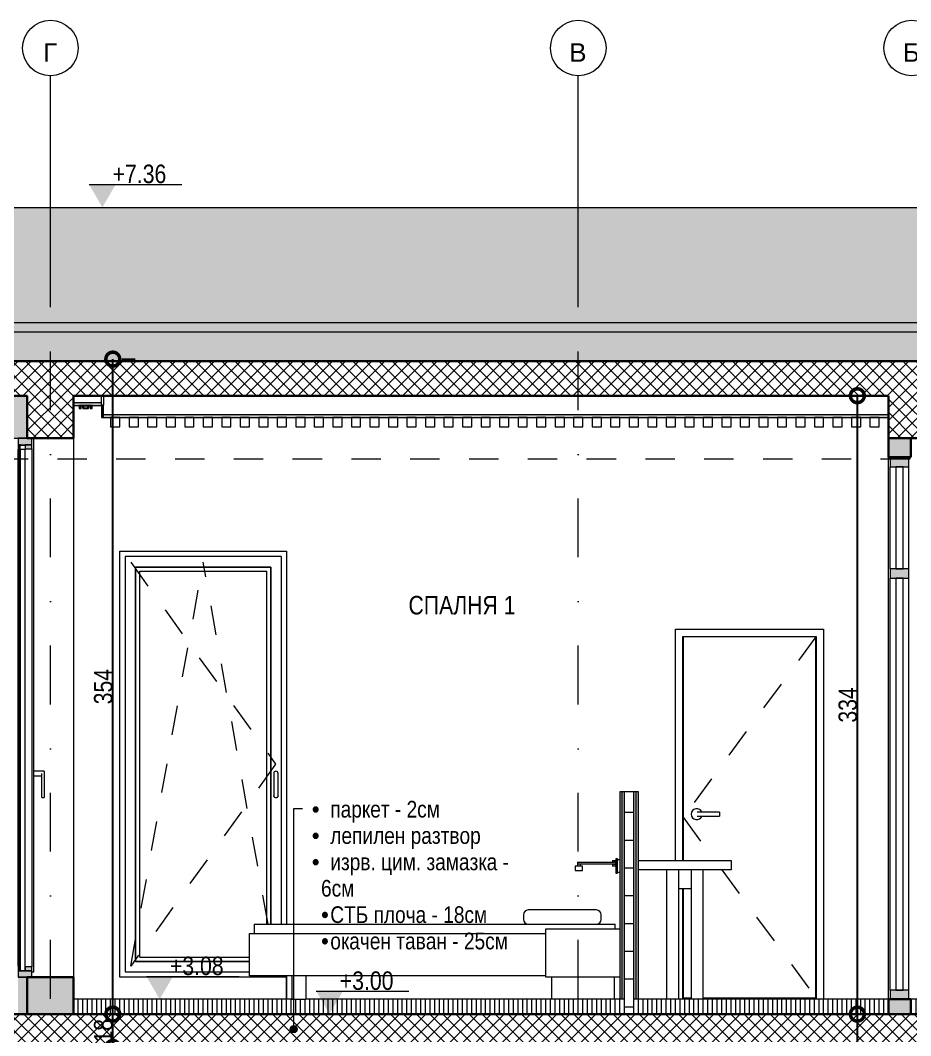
# Model space of a CAD drawing. Header units: centimetres. Extents: x 0 to 25250, y 0 to 2250.
# Drawn here: x 15858 to 16339, y 583 to 1131 of the extents above; entities that cross this region are included whole.
import ezdxf

# ---------------------------------------------------------------- set-up
doc = ezdxf.new("R2010")
doc.units = ezdxf.units.CM
for name, pattern in [('17-View-1$0$Dash', [31.75, 15.875, -15.875]), ('22-View-2$0$Dash', [31.75, 15.875, -15.875]), ('22-View-2$0$Dash dot', [79.375, 31.75, -23.8125, 0, -23.8125])]:
    doc.linetypes.add(name, pattern=pattern)
for name, color, linetype, lineweight in [('A-ANNO-DIMS', 7, 'Continuous', 9), ('A-ANNO-NOTE', 7, 'Continuous', 9), ('A-AREA-IDEN', 7, 'Continuous', 9), ('A-CLNG', 7, 'Continuous', 15), ('A-CLNG-PATT', 7, 'Continuous', 15), ('A-DETL', 7, 'Continuous', 9), ('A-DOOR', 7, 'Continuous', 9), ('A-DOOR-FRAM', 7, 'Continuous', 15), ('A-FLOR-FNSH', 7, 'Continuous', 9), ('A-FLOR-LEVL', 7, 'Continuous', 9), ('A-FLOR-MCUT', 7, 'Continuous', 9), ('A-FLOR-PATT', 7, 'Continuous', 9), ('A-GENM', 7, 'Continuous', 9), ('A-GLAZ', 7, 'Continuous', 5), ('A-GLAZ-CURT', 7, 'Continuous', 9), ('A-GLAZ-CWMG', 7, 'Continuous', 9), ('A-GLAZ-HDLN', 7, '17-View-1$0$Dash', 5), ('A-ROOF', 7, 'Continuous', 9), ('A-ROOF-FNSH', 7, 'Continuous', 9), ('A-ROOF-PATT', 7, 'Continuous', 9), ('A-WALL', 7, 'Continuous', 9), ('A-WALL-FNSH', 7, 'Continuous', 9), ('A-WALL-PATT', 7, 'Continuous', 9), ('E-LITE-EQPM', 7, 'Continuous', 9), ('G-ANNO-DIMS', 7, 'Continuous', 9), ('G-ANNO-TEXT', 7, 'Continuous', 9), ('I-FURN', 7, 'Continuous', 9), ('S-BEAM', 7, 'Continuous', 9), ('S-COLS', 7, 'Continuous', 9), ('S-GRID', 7, 'Continuous', 9), ('S-GRID-IDEN', 7, 'Continuous', 9)]:
    doc.layers.add(name, color=color, linetype=linetype, lineweight=lineweight)
doc.styles.add('22-View-2$0$Arial', font='arial.ttf', dxfattribs={"height": 10})
doc.styles.add('22-View-2$0$Arial Narrow', font='ARIALN.TTF', dxfattribs={"height": 10})
doc.styles.add('22-View-2$0$Arial Narrow_1', font='ARIALN.TTF', dxfattribs={"height": 10})
doc.styles.add('22-View-2$0$Arial Narrow_2', font='ARIALN.TTF', dxfattribs={"height": 9})
doc.dimstyles.new('22-View-2$0$TEC_DIM', dxfattribs={"dimscale": 30.48, "dimtxt": 10.23431, "dimasz": 0.492126, "dimexe": 0.393701, "dimexo": 0.246063, "dimgap": 0, "dimtad": 1, "dimdec": 0, "dimzin": 0, "dimdsep": 46, "dimtxsty": '22-View-2$0$Arial Narrow_1', "dimblk1": '22-View-2$0$_DotSmall', "dimblk2": '22-View-2$0$_DotSmall', "dimsah": 1, "dimcen": 0.09, "dimazin": 0, "dimtfac": 1, "dimtdec": 4, "dimtix": 1, "dimtmove": 0, "dimatfit": 3, "dimfxl": 1, "dimtvp": 1, "dimtolj": 1, "dimtzin": 0, "dimarcsym": 2})
pattern_1 = [(45, (16095.777, 627.4644), (-3.535534, 3.535534), []), (135, (16095.777, 627.4644), (-3.535534, -3.535534), [])]

# ---------------------------------------------------------------- blocks, each defined once
blk = doc.blocks.new('ЛЕГЛО - ДВОЙНО - 200x200cm-2336722-A-A')
at = {"layer": 'I-FURN', "color": 253, "true_color": 0xaaaaaa}
for p, q in [((704.52, 353.72), (704.52, 351.18)), ((743.89, 356.26), (707.06, 356.26)), ((746.43, 351.18), (746.43, 353.72)), ((559.13, 348.64), (559.13, 343.56)), ((559.13, 348.64), (561.67, 348.64)), ((561.67, 348.64), (751.51, 348.64)), ((716.59, 346), (756.59, 346)), ((716.59, 320), (716.59, 346)), ((751.51, 348.64), (754.05, 348.64)), ((754.05, 346), (754.05, 348.64)), ((756.59, 346), (756.59, 320)), ((556.59, 343.56), (716.59, 343.56)), ((556.59, 320.7), (556.59, 343.56)), ((716.59, 320.7), (556.59, 320.7)), ((579.45, 320.7), (579.45, 309.47)), ((587.07, 320.7), (587.07, 309.47)), ((756.59, 320), (716.59, 320)), ((719.59, 320), (719.59, 308)), ((753.59, 308), (753.59, 320)), ((579.45, 309.47), (579.45, 308)), ((579.45, 308), (587.07, 308)), ((587.07, 309.47), (587.07, 308)), ((753.59, 308), (719.59, 308))]:
    blk.add_line(p, q, dxfattribs=at)
for centre, start, end in [((707.06, 353.72), 90, 180), ((707.06, 351.18), 180, 270), ((743.89, 353.72), 0, 90), ((743.89, 351.18), 270, 0)]:
    blk.add_arc(centre, 2.54, start, end, dxfattribs=at)
blk = doc.blocks.new('System Panel - Glazed-2486678-A-A')
at = {"layer": 'A-GLAZ-CURT'}
for p, q in [((905.59, 535.5), (905.59, 313)), ((909.59, 535.5), (905.59, 535.5)), ((909.59, 313), (909.59, 535.5)), ((905.59, 313), (909.59, 313))]:
    blk.add_line(p, q, dxfattribs=at)
blk = doc.blocks.new('Rectangular Mullion - TEC_DOGRAMA_TERASI_EX-1911774-A-A')
at = {"layer": 'A-GLAZ-CWMG', "true_color": 0xc0c0c0}
blk.add_hatch(color=9, dxfattribs=at).paths.add_polyline_path([(902.59, 308), (912.59, 308), (912.59, 313), (902.59, 313)])
at = {"layer": 'A-GLAZ-CWMG', "lineweight": 15}
for p, q in [((902.59, 313), (902.59, 308)), ((912.59, 313), (902.59, 313)), ((912.59, 308), (912.59, 313)), ((902.59, 308), (912.59, 308))]:
    blk.add_line(p, q, dxfattribs=at)
blk = doc.blocks.new('Rectangular Mullion - TEC_DOGRAMA_TERASI_EX-2493950-A-A')
at = {"layer": 'A-GLAZ-CWMG'}
for p, q in [((902.59, 540.5), (902.59, 595.63)), ((912.59, 540.5), (912.59, 595.63))]:
    blk.add_line(p, q, dxfattribs=at)
blk = doc.blocks.new('TEC_DOOR-INT - 80x200-2358332-A-A')
at = {"layer": 'A-DOOR', "linetype": '22-View-2$0$Dash'}
for p, q in [((862.39, 503.8), (790.79, 406.3)), ((790.79, 406.3), (807.9, 383)), ((811.63, 377.92), (862.39, 308.8))]:
    blk.add_line(p, q, dxfattribs=at)
at = {"layer": 'A-DOOR', "lineweight": 15}
for p, q in [((790.79, 503.8), (790.79, 383)), ((862.39, 503.8), (790.79, 503.8)), ((862.39, 308.8), (862.39, 503.8)), ((790.79, 367.76), (790.79, 308.8)), ((790.79, 308.8), (795, 308.8)), ((801.35, 308.8), (862.39, 308.8))]:
    blk.add_line(p, q, dxfattribs=at)
at = {"layer": 'A-DOOR'}
for p, q in [((810.29, 409), (799.79, 409)), ((799.79, 407), (810.29, 407)), ((810.29, 409), (810.29, 408)), ((810.29, 408), (810.29, 407))]:
    blk.add_line(p, q, dxfattribs=at)
at = {"layer": 'A-DOOR', "flags": 128}
for points in [[(799.79, 409), (799.73, 409), (799.67, 409), (799.61, 409), (799.55, 409), (799.49, 409), (799.43, 409), (799.37, 409), (799.31, 409), (799.26, 409), (799.2, 409), (799.15, 409), (799.09, 409), (799.04, 409), (798.99, 409), (798.94, 409), (798.89, 409), (798.84, 409), (798.8, 409), (798.75, 409), (798.71, 409), (798.67, 409), (798.63, 409), (798.59, 409), (798.56, 409), (798.52, 409), (798.49, 409), (798.46, 409), (798.44, 409), (798.41, 409), (798.39, 409), (798.37, 409), (798.35, 409), (798.33, 409), (798.32, 409), (798.31, 409), (798.3, 409), (798.29, 409), (798.29, 409), (798.29, 409)], [(798.29, 407), (798.29, 407), (798.29, 407), (798.3, 407), (798.31, 407), (798.32, 407), (798.33, 407), (798.35, 407), (798.36, 407), (798.38, 407), (798.41, 407), (798.43, 407), (798.46, 407), (798.49, 407), (798.52, 407), (798.55, 407), (798.58, 407), (798.62, 407), (798.66, 407), (798.7, 407), (798.74, 407), (798.79, 407), (798.83, 407), (798.88, 407), (798.93, 407), (798.98, 407), (799.03, 407), (799.08, 407), (799.13, 407), (799.19, 407), (799.24, 407), (799.3, 407), (799.36, 407), (799.41, 407), (799.47, 407), (799.53, 407), (799.59, 407), (799.65, 407), (799.71, 407), (799.77, 407), (799.79, 407)]]:
    blk.add_lwpolyline(points, dxfattribs=at)
at = {"layer": 'A-DOOR'}
for start, end in [(19.6343, 180), (180, 340.4367)]:
    blk.add_arc((798.04, 408), 3, start, end, dxfattribs=at)
at = {"layer": 'A-DOOR-FRAM'}
for p, q in [((786.59, 383), (786.59, 508)), ((786.59, 508), (866.59, 508)), ((866.59, 508), (866.59, 308)), ((790.59, 383), (790.59, 504)), ((790.59, 504), (862.59, 504)), ((862.59, 504), (862.59, 308)), ((790.59, 308), (790.59, 367.76))]:
    blk.add_line(p, q, dxfattribs=at)
blk = doc.blocks.new('SINGLE - OK - 90x230-2496157-A-A')
at = {"layer": 'A-GLAZ'}
for p, q in [((489.49, 547.1), (489.49, 322.9)), ((573.69, 547.1), (489.49, 547.1)), ((573.69, 547.1), (573.69, 348.64)), ((495.09, 541.5), (495.09, 328.5)), ((568.09, 541.5), (495.09, 541.5)), ((495.09, 328.5), (495.09, 541.5)), ((495.09, 541.5), (568.09, 541.5)), ((497.29, 330.7), (497.29, 539.3)), ((497.29, 539.3), (565.89, 539.3)), ((565.89, 348.64), (565.89, 539.3)), ((568.09, 348.64), (568.09, 541.5)), ((568.09, 541.5), (568.09, 348.64)), ((569.64, 430), (569.64, 417.83)), ((572.04, 417.83), (572.04, 430)), ((497.29, 330.7), (556.59, 330.7)), ((495.09, 328.5), (556.59, 328.5)), ((556.59, 328.5), (495.09, 328.5)), ((489.49, 322.9), (556.59, 322.9))]:
    blk.add_line(p, q, dxfattribs=at)
at = {"layer": 'A-GLAZ', "flags": 128}
for points in [[(569.64, 417.83), (569.66, 417.68), (569.73, 417.53), (569.84, 417.39), (569.99, 417.27), (570.17, 417.18), (570.38, 417.1), (570.6, 417.06), (570.84, 417.04), (571.07, 417.06), (571.3, 417.1), (571.5, 417.18), (571.68, 417.27), (571.83, 417.39), (571.94, 417.53), (572.01, 417.68), (572.04, 417.83)], [(569.73, 417.53), (569.66, 417.68), (569.64, 417.83)], [(572.04, 417.83), (572.01, 417.68), (571.94, 417.53)]]:
    blk.add_lwpolyline(points, dxfattribs=at)
at = {"layer": 'A-GLAZ'}
blk.add_arc((570.84, 430), 1.2, 0, 180, dxfattribs=at)
at = {"layer": 'A-GLAZ-HDLN'}
for p, q in [((492.49, 325.9), (531.59, 544.1)), ((492.49, 544.1), (570.69, 435)), ((566.61, 348.64), (531.59, 544.1)), ((570.69, 435), (492.49, 325.9))]:
    blk.add_line(p, q, dxfattribs=at)
blk = doc.blocks.new('TRIPLE - OK_F_OF - T - 15_50-2493722-A-A')
at = {"layer": 'A-GLAZ', "true_color": 0xc0c0c0}
h = blk.add_hatch(color=9, dxfattribs=at)
h.paths.add_polyline_path([(431.59, 320), (439.09, 320), (439.09, 323.4), (432.14, 323.4), (432.14, 325.9), (431.59, 325.9), (431.59, 321.94)])
h.paths.add_polyline_path([(431.59, 604.97), (432.14, 604.97), (432.14, 607.57), (439.09, 607.57), (439.09, 611.1), (431.59, 611.1), (431.59, 606.38)])
h = blk.add_hatch(color=9, dxfattribs=at)
h.paths.add_polyline_path([(432.69, 323.4), (432.69, 325.9), (432.14, 325.9), (432.14, 323.4)])
h.paths.add_polyline_path([(435.49, 323.4), (439.09, 323.4), (439.09, 325.6), (435.49, 325.6)])
h.paths.add_polyline_path([(432.14, 604.97), (432.69, 604.97), (432.69, 607.57), (432.14, 607.57), (432.14, 606.38)])
h.paths.add_polyline_path([(439.09, 605.28), (439.09, 607.57), (435.49, 607.57), (435.49, 605.28), (435.58, 605.28)])
at = {"layer": 'A-GLAZ'}
for p, q in [((439.09, 611.1), (431.59, 611.1)), ((431.59, 611.1), (431.59, 604.97)), ((439.09, 607.57), (439.09, 611.1)), ((440.09, 611), (439.09, 611)), ((440.09, 611.1), (440.09, 611)), ((440.09, 322.9), (440.09, 611)), ((431.59, 604.97), (432.14, 604.97)), ((431.59, 325.9), (431.59, 604.97)), ((432.14, 607.57), (432.14, 604.97)), ((432.69, 607.57), (432.14, 607.57)), ((432.14, 604.97), (432.14, 607.57)), ((432.14, 607.57), (439.09, 607.57)), ((432.14, 604.97), (432.69, 604.97)), ((432.14, 325.9), (432.14, 604.97)), ((432.14, 604.97), (432.14, 325.9)), ((432.69, 604.97), (432.69, 607.57)), ((432.69, 607.3), (435.49, 607.3)), ((432.69, 604.97), (432.69, 323.4)), ((435.49, 604.97), (432.69, 604.97)), ((435.49, 607.57), (435.49, 605.28)), ((439.09, 607.57), (435.49, 607.57)), ((435.49, 605.28), (435.49, 604.97)), ((435.49, 605.28), (439.09, 605.28)), ((435.49, 323.4), (435.49, 604.97)), ((439.09, 605.28), (439.09, 607.57)), ((439.09, 605.28), (439.09, 325.6)), ((444.44, 431.2), (440.09, 431.2)), ((440.09, 428.8), (444.44, 428.8)), ((445.69, 431.2), (444.44, 431.2)), ((444.44, 417.83), (444.44, 430)), ((445.69, 431.2), (445.69, 430)), ((445.69, 430), (445.69, 417.83)), ((444.44, 417.04), (445.69, 417.04)), ((432.14, 325.9), (431.59, 325.9)), ((431.59, 325.9), (431.59, 320)), ((432.14, 325.9), (432.14, 323.4)), ((432.69, 325.9), (432.14, 325.9)), ((432.14, 323.4), (432.14, 325.9)), ((432.69, 323.4), (432.69, 325.9)), ((435.49, 325.6), (435.49, 323.4)), ((439.09, 325.6), (435.49, 325.6)), ((439.09, 323.4), (439.09, 325.6)), ((431.59, 320), (439.09, 320)), ((432.14, 323.4), (432.69, 323.4)), ((439.09, 323.4), (432.14, 323.4)), ((432.69, 323.4), (435.49, 323.4)), ((435.49, 323.4), (439.09, 323.4)), ((439.09, 320), (439.09, 323.4)), ((439.09, 322.9), (440.09, 322.9))]:
    blk.add_line(p, q, dxfattribs=at)
at = {"layer": 'A-GLAZ', "flags": 128}
for points in [[(444.44, 417.04), (444.44, 417.06), (444.44, 417.1), (444.44, 417.18), (444.44, 417.27), (444.44, 417.39), (444.44, 417.53), (444.44, 417.68), (444.44, 417.83)], [(445.69, 417.83), (445.69, 417.68), (445.69, 417.53), (445.69, 417.39), (445.69, 417.27), (445.69, 417.18), (445.69, 417.1), (445.69, 417.06), (445.69, 417.04)]]:
    blk.add_lwpolyline(points, dxfattribs=at)
blk = doc.blocks.new('ПРАВОЪГЪЛНА МАСА - 50x200-2336949-A-A')
at = {"layer": 'I-FURN', "color": 253, "true_color": 0xaaaaaa}
for p, q in [((766.59, 383), (816.59, 383)), ((766.59, 377.92), (766.59, 383)), ((816.59, 383), (816.59, 377.92)), ((816.59, 377.92), (766.59, 377.92)), ((781.83, 377.92), (781.83, 308)), ((788.18, 377.92), (788.18, 308)), ((795, 377.92), (795, 308)), ((801.35, 377.92), (801.35, 308)), ((795, 367.76), (788.18, 367.76)), ((788.18, 308), (781.83, 308)), ((801.35, 308), (795, 308))]:
    blk.add_line(p, q, dxfattribs=at)
blk = doc.blocks.new('System Panel - Glazed-2493951-A-A')
at = {"layer": 'A-GLAZ-CURT'}
for p, q in [((905.59, 595.63), (905.59, 540.5)), ((909.59, 595.63), (905.59, 595.63)), ((909.59, 540.5), (909.59, 595.63)), ((905.59, 540.5), (909.59, 540.5))]:
    blk.add_line(p, q, dxfattribs=at)
blk = doc.blocks.new('Rectangular Mullion - TEC_DOGRAMA_TERASI_EX-2486685-A-A')
at = {"layer": 'A-GLAZ-CWMG'}
for p, q in [((902.59, 313), (902.59, 535.5)), ((912.59, 313), (912.59, 535.5))]:
    blk.add_line(p, q, dxfattribs=at)
blk = doc.blocks.new('Rectangular Mullion - TEC_DOGRAMA_TERASI_INT-2419928-A-A')
at = {"layer": 'A-GLAZ-CWMG', "true_color": 0xc0c0c0}
blk.add_hatch(color=9, dxfattribs=at).paths.add_polyline_path([(912.59, 535.5), (912.59, 540.5), (902.59, 540.5), (902.59, 535.5), (912.22, 535.5)])
at = {"layer": 'A-GLAZ-CWMG', "lineweight": 15}
for p, q in [((902.59, 540.5), (902.59, 535.5)), ((912.59, 540.5), (902.59, 540.5)), ((912.59, 535.5), (912.59, 540.5)), ((902.59, 535.5), (912.59, 535.5))]:
    blk.add_line(p, q, dxfattribs=at)
blk = doc.blocks.new('Rectangular Mullion - TEC_DOGRAMA_TERASI_EX-2493949-A-A')
at = {"layer": 'A-GLAZ-CWMG', "true_color": 0xc0c0c0}
blk.add_hatch(color=9, dxfattribs=at).paths.add_polyline_path([(902.59, 595.63), (912.59, 595.63), (912.59, 600.82), (902.59, 600.82), (902.59, 598.9)])
at = {"layer": 'A-GLAZ-CWMG', "lineweight": 15}
for p, q in [((902.59, 600.82), (902.59, 595.63)), ((912.59, 600.82), (902.59, 600.82)), ((912.59, 595.63), (912.59, 600.82)), ((902.59, 595.63), (912.59, 595.63))]:
    blk.add_line(p, q, dxfattribs=at)
blk = doc.blocks.new('Grid - TEC_GRID_CIRCLE-145857-A-A')
at = {"layer": 'S-GRID-IDEN'}
blk.add_circle((234.09, 821.81), 15, dxfattribs=at)
blk = doc.blocks.new('Spot Elevations - ELEVATION_PROJECT-150941-A-A')
at = {"layer": 'A-ANNO-NOTE'}
blk.add_hatch(color=256, dxfattribs=at).paths.add_polyline_path([(198.6, 685.85), (212.91, 685.85), (205.75, 673.46)])
blk.add_line((198.6, 685.85), (248.6, 685.85), dxfattribs=at)
blk = doc.blocks.new('22-View-2$0$_DotSmall')
at = {"color": 0, "linetype": 'ByBlock', "const_width": 0.5}
blk.add_lwpolyline([(-0.0625, 0, 1), (0.0625, 0, 1)], format="xyb", close=True, dxfattribs=at)
blk = doc.blocks.new('*D3220')
at = {"layer": 'A-ANNO-DIMS', "color": 0, "lineweight": -2, "transparency": 16777216}
for p, q in [((16310.07, 294.57), (16310.07, 594.57)), ((16314.92, 594.57), (16322.07, 594.57)), ((16314.92, 294.57), (16322.07, 294.57))]:
    blk.add_line(p, q, dxfattribs=at)
at = {"layer": 'A-ANNO-DIMS', "color": 0, "lineweight": -2, "transparency": 16777216, "xscale": 15, "yscale": 15, "zscale": 15}
for p, rotation in [((16310.07, 594.57), 90), ((16310.07, 294.57), 270)]:
    blk.add_blockref('22-View-2$0$_DotSmall', p, dxfattribs=dict(at, rotation=rotation))
at = {"layer": 'A-ANNO-DIMS', "color": 0, "transparency": 16777216, "insert": (16304.97, 444.57), "char_height": 10, "width": 22.8079, "attachment_point": 5, "rotation": 90, "style": '22-View-2$0$Arial Narrow_1'}
blk.add_mtext('\\A1;300', dxfattribs=at)
blk = doc.blocks.new('*D3221')
at = {"layer": 'A-ANNO-DIMS', "color": 0, "lineweight": -2, "transparency": 16777216}
for p, q in [((16319.37, 928.59), (16298.07, 928.59)), ((16310.07, 594.57), (16310.07, 928.59)), ((16314.92, 594.57), (16322.07, 594.57))]:
    blk.add_line(p, q, dxfattribs=at)
at = {"layer": 'A-ANNO-DIMS', "color": 0, "lineweight": -2, "transparency": 16777216, "xscale": 15, "yscale": 15, "zscale": 15}
for p, rotation in [((16310.07, 928.59), 90), ((16310.07, 594.57), 270)]:
    blk.add_blockref('22-View-2$0$_DotSmall', p, dxfattribs=dict(at, rotation=rotation))
at = {"layer": 'A-ANNO-DIMS', "color": 0, "transparency": 16777216, "insert": (16304.97, 761.58), "char_height": 10, "width": 22.8079, "attachment_point": 5, "rotation": 90, "style": '22-View-2$0$Arial Narrow_1'}
blk.add_mtext('\\A1;334', dxfattribs=at)
blk = doc.blocks.new('*D3226')
at = {"layer": 'A-ANNO-DIMS', "color": 0, "lineweight": -2, "transparency": 16777216}
for p, q in [((15908.05, 576.57), (15908.05, 594.57)), ((15912.89, 594.57), (15920.05, 594.57)), ((15912.89, 576.57), (15920.05, 576.57))]:
    blk.add_line(p, q, dxfattribs=at)
at = {"layer": 'A-ANNO-DIMS', "color": 0, "lineweight": -2, "transparency": 16777216, "xscale": 15, "yscale": 15, "zscale": 15}
for p, rotation in [((15908.05, 594.57), 90), ((15908.05, 576.57), 270)]:
    blk.add_blockref('22-View-2$0$_DotSmall', p, dxfattribs=dict(at, rotation=rotation))
at = {"layer": 'A-ANNO-DIMS', "color": 0, "transparency": 16777216, "insert": (15902.94, 585.57), "char_height": 10, "width": 15.2053, "attachment_point": 5, "rotation": 90, "style": '22-View-2$0$Arial Narrow_1'}
blk.add_mtext('\\A1;18', dxfattribs=at)
blk = doc.blocks.new('*D3227')
at = {"layer": 'A-ANNO-DIMS', "color": 0, "lineweight": -2, "transparency": 16777216}
for p, q in [((15908.05, 594.57), (15908.05, 948.37)), ((15912.89, 948.37), (15920.05, 948.37)), ((15912.89, 594.57), (15920.05, 594.57))]:
    blk.add_line(p, q, dxfattribs=at)
at = {"layer": 'A-ANNO-DIMS', "color": 0, "lineweight": -2, "transparency": 16777216, "xscale": 15, "yscale": 15, "zscale": 15}
for p, rotation in [((15908.05, 948.37), 90), ((15908.05, 594.57), 270)]:
    blk.add_blockref('22-View-2$0$_DotSmall', p, dxfattribs=dict(at, rotation=rotation))
at = {"layer": 'A-ANNO-DIMS', "color": 0, "transparency": 16777216, "insert": (15902.94, 771.47), "char_height": 10, "width": 22.8079, "attachment_point": 5, "rotation": 90, "style": '22-View-2$0$Arial Narrow_1'}
blk.add_mtext('\\A1;354', dxfattribs=at)
blk = doc.blocks.new('Rectangular Mullion - TEC_LAMEL-1726567-A-A')
at = {"layer": 'A-GLAZ-CWMG', "color": 253, "lineweight": 5, "true_color": 0xaaaaaa}
for p, q in [((486.59, 622.35), (481.59, 622.35)), ((481.59, 622.35), (481.59, 617.16)), ((486.59, 617.16), (486.59, 622.35)), ((481.59, 617.16), (486.59, 617.16))]:
    blk.add_line(p, q, dxfattribs=at)
blk = doc.blocks.new('Rectangular Mullion - TEC_LAMEL-1726568-A-A')
at = {"layer": 'A-GLAZ-CWMG', "color": 253, "lineweight": 5, "true_color": 0xaaaaaa}
for p, q in [((496.59, 622.35), (491.59, 622.35)), ((491.59, 622.35), (491.59, 617.16)), ((496.59, 617.16), (496.59, 622.35)), ((491.59, 617.16), (496.59, 617.16))]:
    blk.add_line(p, q, dxfattribs=at)
blk = doc.blocks.new('CURTAIN RAIL - CURTAIN RAIL-1729793-A-A')
at = {"layer": 'A-GENM', "lineweight": 5}
for p, q in [((471.59, 628.82), (464.59, 628.82)), ((464.59, 628.82), (464.59, 627.06)), ((464.59, 627.06), (465.69, 627.06)), ((464.79, 628.62), (465.19, 628.62)), ((464.79, 627.27), (464.79, 628.62)), ((465.19, 627.27), (464.79, 627.27)), ((465.19, 628.62), (465.19, 627.27)), ((465.39, 627.27), (465.39, 628.62)), ((465.39, 628.62), (466.89, 628.62)), ((465.69, 627.27), (465.39, 627.27)), ((465.69, 627.27), (465.69, 628.62)), ((465.69, 627.06), (465.69, 627.27)), ((466.59, 627.27), (466.59, 628.62)), ((466.89, 627.27), (466.59, 627.27)), ((466.59, 627.27), (466.59, 627.06)), ((466.59, 627.06), (469.59, 627.06)), ((466.89, 628.62), (466.89, 627.27)), ((467.09, 627.27), (467.09, 628.62)), ((467.09, 628.62), (469.09, 628.62)), ((469.09, 627.27), (467.09, 627.27)), ((469.09, 628.62), (469.09, 627.27)), ((469.29, 627.27), (469.29, 628.62)), ((469.29, 628.62), (470.79, 628.62)), ((469.59, 627.27), (469.29, 627.27)), ((469.59, 627.27), (469.59, 628.62)), ((469.59, 627.06), (469.59, 627.27)), ((470.49, 627.27), (470.49, 628.62)), ((470.79, 627.27), (470.49, 627.27)), ((470.49, 627.27), (470.49, 627.06)), ((470.49, 627.06), (471.59, 627.06)), ((470.79, 628.62), (470.79, 627.27)), ((470.99, 628.62), (471.39, 628.62)), ((470.99, 627.27), (470.99, 628.62)), ((471.39, 627.27), (470.99, 627.27)), ((471.39, 628.62), (471.39, 627.27)), ((471.59, 627.06), (471.59, 628.82))]:
    blk.add_line(p, q, dxfattribs=at)
blk = doc.blocks.new('Nachttisch-Leuchte Gelenkarm - 470lm _ 3200K _ 220x420-1642099-A-A')
at = {"layer": 'E-LITE-EQPM', "lineweight": 5}
for p, q in [((754.59, 376), (754.59, 384)), ((754.59, 384), (755.09, 384)), ((755.09, 384), (755.09, 376)), ((736.46, 380), (732.46, 380)), ((732.46, 380), (732.46, 377.5)), ((733.66, 382), (733.66, 381)), ((733.66, 382), (733.93, 382)), ((733.66, 381), (733.66, 380)), ((733.7, 381), (733.77, 381)), ((733.93, 382), (752.9, 382)), ((752.9, 381), (733.93, 381)), ((735.26, 380), (735.26, 381)), ((736.46, 377.5), (736.46, 380)), ((752.66, 383), (752.66, 382)), ((752.66, 383), (753.46, 383)), ((752.66, 381), (752.66, 380)), ((753.46, 380), (752.66, 380)), ((752.93, 382), (752.99, 382)), ((752.99, 381), (752.93, 381)), ((753.06, 382), (752.99, 382)), ((752.99, 381), (753.06, 381)), ((753.1, 382), (753.26, 382)), ((753.26, 381), (753.1, 381)), ((753.3, 382), (753.46, 382)), ((753.46, 381), (753.3, 381)), ((753.46, 383), (754.46, 383)), ((754.46, 382), (753.46, 382)), ((753.46, 381), (754.46, 381)), ((754.46, 380), (753.46, 380)), ((754.26, 381), (754.26, 382)), ((754.46, 382), (754.46, 383)), ((754.46, 380), (754.46, 381)), ((755.09, 383.5), (756.59, 383.5)), ((732.46, 377.5), (736.46, 377.5)), ((754.59, 378.4), (754.52, 378.4)), ((754.52, 377.9), (754.52, 377.9)), ((754.52, 377.9), (754.52, 377.9)), ((754.52, 377.4), (754.59, 377.4)), ((755.09, 376), (754.59, 376)), ((756.59, 376.5), (755.09, 376.5))]:
    blk.add_line(p, q, dxfattribs=at)

msp = doc.modelspace()

# ---------------------------------------------------------------- hatches: boundary and pattern name
at = {"layer": 'A-CLNG-PATT', "true_color": 0xffff80}
for points in [[(15898, 923.4), (15901.87, 923.41), (15901.87, 924.69), (15886.87, 924.69), (15886.87, 923.4), (15891.81, 923.4)], [(15966.09, 916.92), (16326.87, 916.92), (16326.87, 918.22), (15901.87, 918.22), (15901.87, 916.92), (15941.33, 916.92)]]:
    msp.add_hatch(color=51, dxfattribs=at).paths.add_polyline_path(points)
at = {"layer": 'A-FLOR-PATT', "true_color": 0x787878}
h = msp.add_hatch(dxfattribs=at)
h.set_pattern_fill('FP2_18', color=8, angle=-90, style=0, pattern_type=2)
h.set_pattern_definition([(270, (16154.368, 602.5684), (2.5, 2e-16), [])])
h.paths.add_polyline_path([(15886.87, 594.57), (16184.37, 594.57), (16184.37, 602.57), (15886.87, 602.57), (15886.87, 601.54)])
h.paths.add_polyline_path([(16585.11, 594.57), (16606.87, 594.57), (16606.87, 602.57), (16338.87, 602.57), (16338.87, 594.57), (16572.73, 594.57)])
h.paths.add_polyline_path([(16326.87, 594.57), (16326.87, 602.57), (16189.37, 602.57), (16189.37, 594.57), (16238.46, 594.57)])
at = {"layer": 'A-FLOR-PATT'}
h = msp.add_hatch(dxfattribs=at)
h.set_pattern_fill('FP2_26', color=256, style=0, pattern_type=2)
h.set_pattern_definition(pattern_1)
h.paths.add_polyline_path([(15646.87, 576.57), (16631.87, 576.57), (16631.87, 594.57), (15646.87, 594.57), (15646.87, 594.05)])
at = {"layer": 'A-ROOF-PATT', "true_color": 0x8b8b8b}
h = msp.add_hatch(dxfattribs=at)
h.set_pattern_fill('FP2_16', color=252, style=0, pattern_type=2)
h.set_pattern_definition([(0, (15441.791, 832.8764), (16.51, 8.207), [0.8382, -15.672]), (90, (15425.281, 832.876), (-16.51, 8.207), [8.207, 0]), (90, (15426.551, 832.876), (-16.51, 8.207), [8.207, 0])])
h.paths.add_polyline_path([(16015.61, 968.03), (16681.87, 968.03), (16681.87, 1030.34), (15596.87, 1030.34), (15596.87, 968.03), (15990.85, 968.03)])
at = {"layer": 'A-ROOF-PATT', "true_color": 0xc0c0c0}
msp.add_hatch(color=9, dxfattribs=at).paths.add_polyline_path([(16681.87, 962.84), (16681.87, 968.03), (15596.87, 968.03), (15596.87, 962.84), (16634.63, 962.84)])
at = {"layer": 'A-ROOF-PATT', "true_color": 0xffff80}
msp.add_hatch(color=51, dxfattribs=at).paths.add_polyline_path([(15611.87, 947.27), (16676.87, 947.27), (16676.87, 962.84), (15601.87, 962.84), (15601.87, 947.27)])
at = {"layer": 'A-ROOF-PATT'}
h = msp.add_hatch(dxfattribs=at)
h.set_pattern_fill('FP2_26', color=256, style=0, pattern_type=2)
h.set_pattern_definition(pattern_1)
h.paths.add_polyline_path([(16040.37, 928.59), (16666.87, 928.59), (16666.87, 947.27), (15611.87, 947.27), (15611.87, 928.59), (16015.61, 928.59)])
at = {"layer": 'A-WALL-PATT', "lineweight": 5, "true_color": 0xffff80}
h = msp.add_hatch(color=51, dxfattribs=at)
h.paths.add_polyline_path([(15856.87, 594.57), (15861.87, 594.57), (15861.87, 614.57), (15856.87, 614.57), (15856.87, 601.54)])
h.paths.add_polyline_path([(15846.87, 905.66), (15861.87, 905.66), (15861.87, 928.59), (15846.87, 928.59), (15846.87, 908.44)])
at = {"layer": 'A-WALL-PATT', "true_color": 0xffff80}
for points in [[(15901.87, 916.92), (15903.12, 916.92), (15903.12, 923.41), (15901.87, 923.41)], [(16191.87, 602.57), (16191.87, 714.57), (16190.62, 714.57), (16190.62, 602.57)]]:
    msp.add_hatch(color=51, dxfattribs=at).paths.add_polyline_path(points)
at = {"layer": 'A-WALL-PATT', "true_color": 0x808080}
h = msp.add_hatch(color=8, dxfattribs=at)
h.paths.add_polyline_path([(15879.43, 594.57), (15886.87, 594.57), (15886.87, 614.57), (15861.87, 614.57), (15861.87, 594.57), (15867.05, 594.57)])
h.paths.add_polyline_path([(15886.87, 905.66), (15886.87, 905.76), (15861.87, 905.76), (15861.87, 905.66), (15867.05, 905.66)])
h = msp.add_hatch(color=8, dxfattribs=at)
h.paths.add_polyline_path([(16326.87, 594.57), (16338.87, 594.57), (16338.87, 602.57), (16326.87, 602.57)])
h.paths.add_polyline_path([(16326.87, 895.39), (16338.87, 895.39), (16338.87, 905.76), (16326.87, 905.76)])
at = {"layer": 'A-WALL-PATT', "lineweight": 5, "true_color": 0xffff80}
for points in [[(16183.12, 602.57), (16183.12, 714.57), (16181.87, 714.57), (16181.87, 602.57)], [(16184.37, 602.57), (16184.37, 714.57), (16183.12, 714.57), (16183.12, 602.57)], [(16190.62, 602.57), (16190.62, 714.57), (16189.37, 714.57), (16189.37, 602.57)]]:
    msp.add_hatch(color=51, dxfattribs=at).paths.add_polyline_path(points)
at = {"layer": 'A-WALL-PATT'}
h = msp.add_hatch(dxfattribs=at)
h.set_pattern_fill('FP2_29', color=256, angle=270, style=0, pattern_type=2)
h.set_pattern_definition([(180, (16191.868, 658.568), (-3e-14, -15), [])])
h.paths.add_polyline_path([(16189.37, 594.57), (16189.37, 714.57), (16184.37, 714.57), (16184.37, 594.57), (16188.94, 594.57)])
at = {"layer": 'G-ANNO-TEXT'}
h = msp.add_hatch(color=256, dxfattribs=at)
edge = h.paths.add_edge_path()
edge.add_arc((16005.72, 586.47), 1.88, 0, 360)
at = {"layer": 'S-BEAM'}
h = msp.add_hatch(dxfattribs=at)
h.set_pattern_fill('FP2_26', color=256, style=0, pattern_type=2)
h.set_pattern_definition(pattern_1)
h.paths.add_polyline_path([(15867.05, 905.76), (15886.87, 905.76), (15886.87, 928.59), (15861.87, 928.59), (15861.87, 905.76)])
h = msp.add_hatch(dxfattribs=at)
h.set_pattern_fill('FP2_26', color=256, style=0, pattern_type=2)
h.set_pattern_definition(pattern_1)
h.paths.add_polyline_path([(16338.87, 905.76), (16351.87, 905.76), (16351.87, 928.59), (16326.87, 928.59), (16326.87, 905.76), (16337.5, 905.76)])

# ---------------------------------------------------------------- linework, layer by layer
at = {"layer": 'A-CLNG', "lineweight": 5}
for p, q in [((15901.87, 924.69), (15901.87, 928.59)), ((15901.87, 924.69), (15886.87, 924.69)), ((15886.87, 924.69), (15886.87, 923.4)), ((15886.87, 923.4), (15901.87, 923.4)), ((15901.87, 923.4), (15901.87, 924.69)), ((16326.87, 918.22), (15901.87, 918.22)), ((15901.87, 918.22), (15901.87, 916.92)), ((15901.87, 916.92), (16326.87, 916.92)), ((16326.87, 916.92), (16326.87, 918.22))]:
    msp.add_line(p, q, dxfattribs=at)
at = {"layer": 'A-DETL', "color": 7, "lineweight": 30}
for p, q in [((15861.87, 928.59), (15861.87, 905.76)), ((16338.87, 905.76), (16326.87, 905.76)), ((15861.87, 594.57), (15861.87, 602.57))]:
    msp.add_line(p, q, dxfattribs=at)
at = {"layer": 'A-FLOR-FNSH'}
for p, q in [((16004.73, 602.57), (15886.87, 602.57)), ((16144.87, 602.57), (16012.35, 602.57)), ((16181.87, 602.57), (16178.87, 602.57)), ((16207.11, 602.57), (16191.87, 602.57)), ((16220.28, 602.57), (16213.46, 602.57)), ((16326.87, 602.57), (16226.63, 602.57)), ((16606.87, 602.57), (16338.87, 602.57))]:
    msp.add_line(p, q, dxfattribs=at)
at = {"layer": 'A-FLOR-FNSH', "lineweight": 30}
for p, q in [((15886.87, 602.57), (15886.87, 594.57)), ((16326.87, 594.57), (16326.87, 602.57)), ((16338.87, 602.57), (16338.87, 594.57)), ((16631.87, 594.57), (15658.87, 594.57))]:
    msp.add_line(p, q, dxfattribs=at)
at = {"layer": 'A-FLOR-LEVL', "linetype": '22-View-2$0$Dash'}
for p, q in [((15243.15, 894.57), (16743.72, 894.57)), ((15243.15, 594.57), (16743.72, 594.57))]:
    msp.add_line(p, q, dxfattribs=at)
at = {"layer": 'A-FLOR-MCUT'}
for p, q in [((16184.37, 602.57), (16181.87, 602.57)), ((16191.87, 602.57), (16189.37, 602.57))]:
    msp.add_line(p, q, dxfattribs=at)
at = {"layer": 'A-ROOF'}
for p, q in [((15596.87, 1030.34), (16681.87, 1030.34)), ((16676.87, 962.84), (15601.87, 962.84))]:
    msp.add_line(p, q, dxfattribs=at)
at = {"layer": 'A-ROOF', "lineweight": 30}
for p, q in [((16666.87, 947.27), (15611.87, 947.27)), ((15611.87, 928.59), (15861.87, 928.59)), ((15886.87, 928.59), (16326.87, 928.59))]:
    msp.add_line(p, q, dxfattribs=at)
at = {"layer": 'A-ROOF-FNSH'}
msp.add_line((16681.87, 968.03), (15596.87, 968.03), dxfattribs=at)
at = {"layer": 'A-WALL'}
for p, q in [((15861.87, 905.76), (15861.87, 928.59)), ((15846.87, 905.66), (15861.87, 905.66)), ((15886.87, 905.76), (15861.87, 905.76)), ((15886.87, 905.66), (15886.87, 614.57)), ((16326.87, 602.57), (16326.87, 895.39)), ((15911.87, 614.57), (15911.87, 844.57)), ((15911.87, 844.57), (16001.87, 844.57)), ((16211.87, 802.57), (16291.87, 802.57)), ((16211.87, 677.57), (16211.87, 802.57)), ((16291.87, 802.57), (16291.87, 602.57)), ((16183.12, 602.57), (16183.12, 714.57)), ((16189.37, 714.57), (16184.37, 714.57)), ((16184.37, 594.57), (16184.37, 714.57)), ((16189.37, 594.57), (16189.37, 714.57)), ((16190.62, 602.57), (16190.62, 714.57)), ((15861.87, 614.57), (15856.87, 614.57)), ((16001.87, 614.57), (15911.87, 614.57)), ((16001.87, 602.57), (16001.87, 614.57))]:
    msp.add_line(p, q, dxfattribs=at)
at = {"layer": 'A-WALL', "lineweight": 5}
for p, q in [((15903.12, 928.59), (15903.12, 923.41)), ((15903.12, 923.41), (15901.87, 923.41)), ((15901.87, 923.41), (15901.87, 916.92)), ((15901.87, 923.41), (15901.87, 923.41)), ((15903.12, 916.92), (15903.12, 923.41)), ((15901.87, 916.92), (15903.12, 916.92))]:
    msp.add_line(p, q, dxfattribs=at)
at = {"layer": 'A-WALL', "lineweight": 30}
for p, q in [((15861.87, 905.66), (15861.87, 905.76)), ((15861.87, 905.66), (15886.87, 905.66)), ((15886.87, 905.66), (15886.87, 905.76)), ((16326.87, 905.76), (16326.87, 895.39)), ((16338.87, 895.39), (16338.87, 905.76)), ((16326.87, 895.39), (16338.87, 895.39)), ((15886.87, 614.57), (15861.87, 614.57)), ((15861.87, 602.57), (15861.87, 614.57)), ((15886.87, 602.57), (15886.87, 614.57)), ((16338.87, 602.57), (16326.87, 602.57))]:
    msp.add_line(p, q, dxfattribs=at)
at = {"layer": 'A-WALL-FNSH'}
for p, q in [((16181.87, 714.57), (16181.87, 640.57)), ((16184.37, 714.57), (16181.87, 714.57)), ((16191.87, 714.57), (16189.37, 714.57)), ((16191.87, 677.57), (16191.87, 714.57)), ((16191.87, 602.57), (16191.87, 672.49)), ((16181.87, 614.57), (16181.87, 602.57))]:
    msp.add_line(p, q, dxfattribs=at)
at = {"layer": 'G-ANNO-TEXT'}
for p, q in [((16005.72, 705.62), (16010.49, 705.62)), ((16005.72, 586.47), (16005.72, 705.62))]:
    msp.add_line(p, q, dxfattribs=at)
msp.add_circle((16005.72, 586.47), 1.88, dxfattribs=at)
at = {"layer": 'S-BEAM', "lineweight": 30}
for p, q in [((15886.87, 905.76), (15886.87, 928.59)), ((16326.87, 928.59), (16326.87, 905.76)), ((16338.87, 905.76), (16351.87, 905.76))]:
    msp.add_line(p, q, dxfattribs=at)
at = {"layer": 'S-BEAM'}
for p, q in [((15861.87, 905.76), (15886.87, 905.76)), ((16326.87, 905.76), (16338.87, 905.76))]:
    msp.add_line(p, q, dxfattribs=at)
at = {"layer": 'S-COLS'}
for p, q in [((16001.87, 844.57), (16001.87, 643.21)), ((16001.87, 615.27), (16001.87, 614.57)), ((16001.87, 614.57), (16001.87, 602.57))]:
    msp.add_line(p, q, dxfattribs=at)
at = {"layer": 'S-GRID', "color": 1, "lineweight": 18, "true_color": 0xff0000}
for p, q in [((15874.37, 976.37), (15874.37, 1101.37)), ((16159.37, 976.37), (16159.37, 1101.37))]:
    msp.add_line(p, q, dxfattribs=at)
at = {"layer": 'S-GRID', "color": 1, "linetype": '22-View-2$0$Dash dot', "lineweight": 18, "true_color": 0xff0000}
for p, q in [((15874.37, 205.54), (15874.37, 976.37)), ((16159.37, 205.54), (16159.37, 976.37))]:
    msp.add_line(p, q, dxfattribs=at)

# ---------------------------------------------------------------- block references
at = {"layer": 'A-DOOR'}
msp.add_blockref('TEC_DOOR-INT - 80x200-2358332-A-A', (15425.28, 294.57), dxfattribs=at)
at = {"layer": 'A-GENM', "lineweight": 5}
msp.add_blockref('CURTAIN RAIL - CURTAIN RAIL-1729793-A-A', (15425.28, 294.57), dxfattribs=at)
at = {"layer": 'A-GLAZ'}
for name in ['TRIPLE - OK_F_OF - T - 15_50-2493722-A-A', 'SINGLE - OK - 90x230-2496157-A-A']:
    msp.add_blockref(name, (15425.28, 294.57), dxfattribs=at)
at = {"layer": 'A-GLAZ-CURT'}
for name in ['System Panel - Glazed-2493951-A-A', 'System Panel - Glazed-2486678-A-A']:
    msp.add_blockref(name, (15425.28, 294.57), dxfattribs=at)
at = {"layer": 'A-GLAZ-CWMG', "color": 253, "lineweight": 5, "true_color": 0xaaaaaa}
for name, p in [('Rectangular Mullion - TEC_LAMEL-1726567-A-A', (15425.28, 294.57)), ('Rectangular Mullion - TEC_LAMEL-1726568-A-A', (15425.28, 294.57)), ('Rectangular Mullion - TEC_LAMEL-1726568-A-A', (15435.28, 294.57)), ('Rectangular Mullion - TEC_LAMEL-1726568-A-A', (15445.28, 294.57)), ('Rectangular Mullion - TEC_LAMEL-1726568-A-A', (15455.28, 294.57)), ('Rectangular Mullion - TEC_LAMEL-1726568-A-A', (15465.28, 294.57)), ('Rectangular Mullion - TEC_LAMEL-1726568-A-A', (15475.28, 294.57)), ('Rectangular Mullion - TEC_LAMEL-1726568-A-A', (15485.28, 294.57)), ('Rectangular Mullion - TEC_LAMEL-1726568-A-A', (15495.28, 294.57)), ('Rectangular Mullion - TEC_LAMEL-1726568-A-A', (15505.28, 294.57)), ('Rectangular Mullion - TEC_LAMEL-1726568-A-A', (15515.28, 294.57)), ('Rectangular Mullion - TEC_LAMEL-1726568-A-A', (15525.28, 294.57)), ('Rectangular Mullion - TEC_LAMEL-1726568-A-A', (15535.28, 294.57)), ('Rectangular Mullion - TEC_LAMEL-1726568-A-A', (15545.28, 294.57)), ('Rectangular Mullion - TEC_LAMEL-1726568-A-A', (15555.28, 294.57)), ('Rectangular Mullion - TEC_LAMEL-1726568-A-A', (15565.28, 294.57)), ('Rectangular Mullion - TEC_LAMEL-1726568-A-A', (15575.28, 294.57)), ('Rectangular Mullion - TEC_LAMEL-1726568-A-A', (15585.28, 294.57)), ('Rectangular Mullion - TEC_LAMEL-1726568-A-A', (15595.28, 294.57)), ('Rectangular Mullion - TEC_LAMEL-1726567-A-A', (15615.28, 294.57)), ('Rectangular Mullion - TEC_LAMEL-1726567-A-A', (15625.28, 294.57)), ('Rectangular Mullion - TEC_LAMEL-1726567-A-A', (15635.28, 294.57)), ('Rectangular Mullion - TEC_LAMEL-1726567-A-A', (15645.28, 294.57)), ('Rectangular Mullion - TEC_LAMEL-1726567-A-A', (15655.28, 294.57)), ('Rectangular Mullion - TEC_LAMEL-1726567-A-A', (15665.28, 294.57)), ('Rectangular Mullion - TEC_LAMEL-1726567-A-A', (15675.28, 294.57)), ('Rectangular Mullion - TEC_LAMEL-1726567-A-A', (15685.28, 294.57)), ('Rectangular Mullion - TEC_LAMEL-1726567-A-A', (15695.28, 294.57)), ('Rectangular Mullion - TEC_LAMEL-1726567-A-A', (15705.28, 294.57)), ('Rectangular Mullion - TEC_LAMEL-1726567-A-A', (15715.28, 294.57)), ('Rectangular Mullion - TEC_LAMEL-1726567-A-A', (15725.28, 294.57)), ('Rectangular Mullion - TEC_LAMEL-1726567-A-A', (15735.28, 294.57)), ('Rectangular Mullion - TEC_LAMEL-1726567-A-A', (15745.28, 294.57)), ('Rectangular Mullion - TEC_LAMEL-1726567-A-A', (15755.28, 294.57)), ('Rectangular Mullion - TEC_LAMEL-1726567-A-A', (15765.28, 294.57)), ('Rectangular Mullion - TEC_LAMEL-1726567-A-A', (15775.28, 294.57)), ('Rectangular Mullion - TEC_LAMEL-1726567-A-A', (15785.28, 294.57)), ('Rectangular Mullion - TEC_LAMEL-1726567-A-A', (15795.28, 294.57)), ('Rectangular Mullion - TEC_LAMEL-1726567-A-A', (15805.28, 294.57)), ('Rectangular Mullion - TEC_LAMEL-1726567-A-A', (15815.28, 294.57)), ('Rectangular Mullion - TEC_LAMEL-1726567-A-A', (15825.28, 294.57)), ('Rectangular Mullion - TEC_LAMEL-1726567-A-A', (15835.28, 294.57))]:
    msp.add_blockref(name, p, dxfattribs=at)
at = {"layer": 'A-GLAZ-CWMG'}
for name in ['Rectangular Mullion - TEC_DOGRAMA_TERASI_EX-2493949-A-A', 'Rectangular Mullion - TEC_DOGRAMA_TERASI_EX-2493950-A-A', 'Rectangular Mullion - TEC_DOGRAMA_TERASI_INT-2419928-A-A', 'Rectangular Mullion - TEC_DOGRAMA_TERASI_EX-2486685-A-A', 'Rectangular Mullion - TEC_DOGRAMA_TERASI_EX-1911774-A-A']:
    msp.add_blockref(name, (15425.28, 294.57), dxfattribs=at)
at = {"layer": 'E-LITE-EQPM', "lineweight": 5}
msp.add_blockref('Nachttisch-Leuchte Gelenkarm - 470lm _ 3200K _ 220x420-1642099-A-A', (15425.28, 294.57), dxfattribs=at)
at = {"layer": 'G-ANNO-DIMS'}
for p in [(15696.69, 356.88), (15727.63, -70.89), (15819.35, -78.89)]:
    msp.add_blockref('Spot Elevations - ELEVATION_PROJECT-150941-A-A', p, dxfattribs=at)
at = {"layer": 'I-FURN', "color": 253, "true_color": 0xaaaaaa}
for name in ['ПРАВОЪГЪЛНА МАСА - 50x200-2336949-A-A', 'ЛЕГЛО - ДВОЙНО - 200x200cm-2336722-A-A']:
    msp.add_blockref(name, (15425.28, 294.57), dxfattribs=at)
at = {"layer": 'S-GRID-IDEN'}
for p in [(15640.28, 294.57), (15925.28, 294.57), (16105.28, 294.57)]:
    msp.add_blockref('Grid - TEC_GRID_CIRCLE-145857-A-A', p, dxfattribs=at)

# ---------------------------------------------------------------- texts
at = {"layer": 'A-AREA-IDEN', "insert": (16096.59, 810.32), "char_height": 10, "width": 58.9, "attachment_point": 8, "line_spacing_factor": 0.949189, "style": '22-View-2$0$Arial Narrow'}
msp.add_mtext('\\pt63.5,127,190.5,254,317.5,381,444.5,508,571.5,635,698.5,762,825.5,889,952.5,1016,1079.5,1143,1206.5,1270,1333.5,1397,1460.5,1524,1587.5,1651,1714.5,1778,1841.5,1905,1968.5,2032;{\\fArial Narrow|b0|i0|c204|p34;СПАЛНЯ }1', dxfattribs=at)
at = {"layer": 'G-ANNO-DIMS', "char_height": 10, "width": 34.7536, "attachment_point": 1, "line_spacing_factor": 0.974696, "style": '22-View-2$0$Arial Narrow_1'}
for s, insert in [('+7.36', (15907.96, 1053.43)), ('+3.08', (15938.9, 625.65)), ('+3.00', (16030.62, 617.65))]:
    msp.add_mtext(s, dxfattribs=dict(at, insert=insert))
at = {"layer": 'G-ANNO-TEXT', "insert": (16015.49, 709.77), "char_height": 9, "width": 123.927, "attachment_point": 1, "line_spacing_factor": 0.949189, "style": '22-View-2$0$Arial Narrow_2'}
msp.add_mtext('\\pi-5.00004,l5.00004,t9.99999,15.00003,19.99998,25.00002,29.99997,35.00001,39.99996,45,50.00004,54.99999,60.00003,64.99998,70.00002,74.99997,80.00001,84.99996,90,95.00004,99.99999,105.00003,109.99998,115.00002,119.99997,125.00001,129.99996,135,140.00004,144.99999,150.00003,154.99998,160.00002;{\\fSymbol|b0|i0|c2|p18;·^I\\fArial Narrow|b0|i0|c204|p34;паркет }- 2{\\fArial Narrow|b0|i0|c204|p34;см\\P\\fSymbol|b0|i0|c2|p18;·^I\\fArial Narrow|b0|i0|c204|p34;лепилен разтвор \\P\\fSymbol|b0|i0|c2|p18;·^I\\fArial Narrow|b0|i0|c204|p34;изрв}. {\\fArial Narrow|b0|i0|c204|p34;цим}. {\\fArial Narrow|b0|i0|c204|p34;замазка }- \\P\\pi0,t5.00004,9.99999,15.00003,19.99998,25.00002,29.99997,35.00001,39.99996,45,50.00004,54.99999,60.00003,64.99998,70.00002,74.99997,80.00001,84.99996,90,95.00004,99.99999,105.00003,109.99998,115.00002,119.99997,125.00001,129.99996,135,140.00004,144.99999,150.00003,154.99998,160.00002;6{\\fArial Narrow|b0|i0|c204|p34;см \\P\\pi-5.00004,t9.99999,15.00003,19.99998,25.00002,29.99997,35.00001,39.99996,45,50.00004,54.99999,60.00003,64.99998,70.00002,74.99997,80.00001,84.99996,90,95.00004,99.99999,105.00003,109.99998,115.00002,119.99997,125.00001,129.99996,135,140.00004,144.99999,150.00003,154.99998,160.00002;\\fSymbol|b0|i0|c2|p18;·^I\\fArial Narrow|b0|i0|c204|p34;СТБ плоча }- 18{\\fArial Narrow|b0|i0|c204|p34;см\\P\\fSymbol|b0|i0|c2|p18;·^I\\fArial Narrow|b0|i0|c204|p34;окачен таван }- 25{\\fArial Narrow|b0|i0|c204|p34;см}', dxfattribs=at)
at = {"layer": 'S-GRID-IDEN', "char_height": 10, "attachment_point": 5, "line_spacing_factor": 0.936439, "style": '22-View-2$0$Arial'}
for s, insert, width in [('\\pt50,100,150,200,250,300,350,400,450,500,550,600,650,700,750,800,850,900,950,1000,1050,1100,1150,1200,1250,1300,1350,1400,1450,1500,1550,1600;{\\fArial|b0|i0|c204|p34;Г}', (15874.19, 1113.99), 7.95), ('\\pt50,100,150,200,250,300,350,400,450,500,550,600,650,700,750,800,850,900,950,1000,1050,1100,1150,1200,1250,1300,1350,1400,1450,1500,1550,1600;{\\fArial|b0|i0|c204|p34;В}', (16159.19, 1113.99), 9.9), ('\\pt50,100,150,200,250,300,350,400,450,500,550,600,650,700,750,800,850,900,950,1000,1050,1100,1150,1200,1250,1300,1350,1400,1450,1500,1550,1600;{\\fArial|b0|i0|c204|p34;Б}', (16339.19, 1113.99), 9.6)]:
    msp.add_mtext(s, dxfattribs=dict(at, insert=insert, width=width))

# ---------------------------------------------------------------- dimensions: what is measured, and where the dimension line sits
at = {"layer": 'A-ANNO-DIMS'}
for base, p1, p2, override, picture, middle in [((15908.05, 948.37), (15905.39, 594.57), (15905.39, 948.37), {"dimpost": '<>', "dimfxl": 353.797684}, '*D3227', (15902.94, 771.47)), ((16310.07, 928.59), (16307.42, 594.57), (16326.87, 928.59), {"dimpost": '<>', "dimfxl": 334.591001}, '*D3221', (16304.97, 761.58)), ((15908.05, 594.57), (15905.39, 576.57), (15905.39, 594.57), {"dimpost": '<>', "dimfxl": 18}, '*D3226', (15902.94, 585.57)), ((16310.07, 594.57), (16307.42, 294.57), (16307.42, 594.57), {"dimpost": '<>', "dimfxl": 300}, '*D3220', (16304.97, 444.57))]:
    dim = msp.add_linear_dim(base=base, p1=p1, p2=p2, angle=90, dimstyle='22-View-2$0$TEC_DIM', override=override, dxfattribs=at)
    dim.commit()
    dim.dimension.update_dxf_attribs({"geometry": picture, "text_midpoint": middle})

doc.saveas('drawing.dxf')
